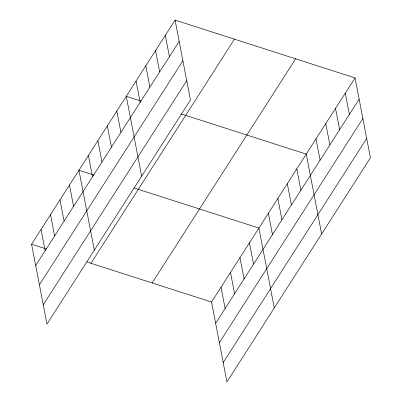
<?xml version="1.0" encoding="UTF-8"?>
<svg xmlns="http://www.w3.org/2000/svg" width="402" height="402" viewBox="0 0 402 402"><rect width="100%" height="100%" fill="white"/><g stroke="black" fill="none" stroke-linecap="round" stroke-linejoin="round"><path stroke-width="0.6" d="M175.071 20.1L190.453 99.977L46.964 324.102L31.582 244.22L175.071 20.1L355.036 77.898L370.418 157.78L226.929 381.9L211.547 302.023L355.036 77.898M35.683 265.516L179.171 41.391M39.406 284.847L182.89 60.727M43.24 304.766L186.729 80.646M90.973 263.295L234.456 39.175M152.162 282.948L295.646 58.828M215.648 323.314L359.137 99.193M219.371 342.65L362.86 118.525M223.21 362.569L366.694 138.444M141.132 101.068L126.283 96.304L141.665 176.182M180.92 113.851L306.249 154.102L321.63 233.979M93.782 175.031L78.933 170.262L94.314 250.139M134.162 188L258.898 228.06L274.28 307.942M31.582 244.22L46.431 248.989M86.817 261.963L211.547 302.023M345.278 93.138L349.378 114.434M335.519 108.379L339.62 129.67M325.766 123.62L329.866 144.911M316.007 138.861L320.108 160.152M296.782 168.89L300.882 190.186M287.309 183.684L291.41 204.98M277.837 198.477L281.938 219.768M268.37 213.271L272.471 234.562M249.431 242.853L253.531 264.144M239.959 257.647L244.059 278.938M230.487 272.435L234.587 293.731M221.02 287.229L225.12 308.52M165.312 35.341L169.413 56.632M155.554 50.582L159.654 71.873M145.795 65.822L149.896 87.113M136.042 81.063L140.142 102.354M116.811 111.093L120.912 132.389M107.344 125.886L111.444 147.177M97.872 140.68L101.972 161.971M88.405 155.468L92.505 176.764M69.466 185.056L73.566 206.347M59.993 199.844L64.094 221.14M50.521 214.638L54.622 235.929M41.054 229.431L45.155 250.722"/></g></svg>
